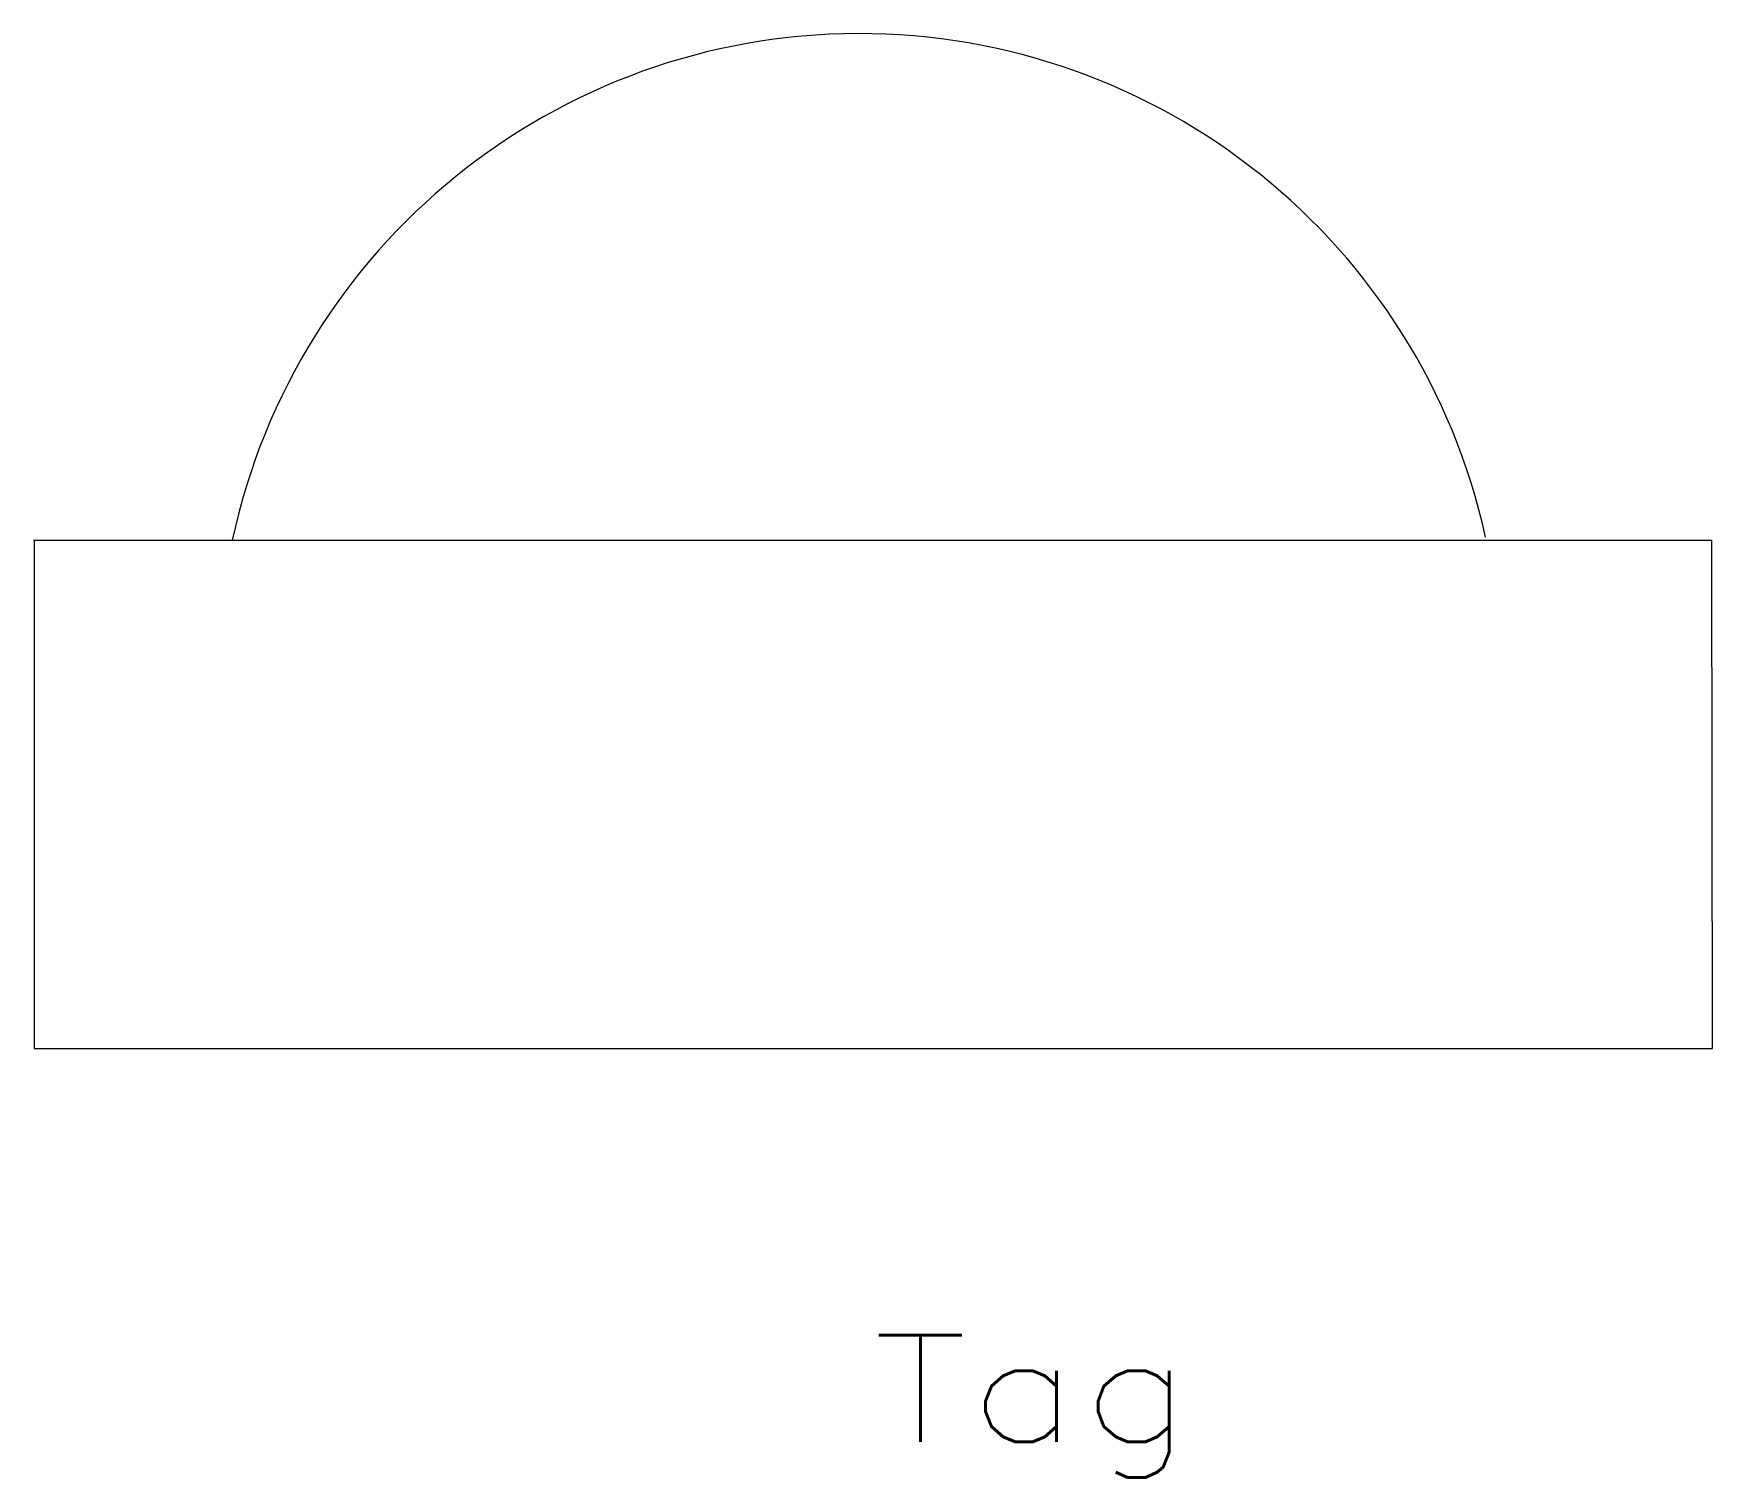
# Model space of a CAD drawing. Header units: inches. Extents: x -10 to 10, y -11.1 to 6.1.
import ezdxf
from ezdxf.enums import TextEntityAlignment as Align

# ---------------------------------------------------------------- set-up
doc = ezdxf.new("R2010")
doc.units = ezdxf.units.IN
doc.header["$MEASUREMENT"] = 0
doc.layers.get('0').update_dxf_attribs({"lineweight": 0})
doc.styles.add('_TCW_TXTSTY_1', font='TXT.SHX')

msp = doc.modelspace()

# ---------------------------------------------------------------- linework, layer by layer
at = {"linetype": 'Continuous'}
for p, q in [((-9.986, 0.048), (10.013, 0.048)), ((-9.979, 0.048), (-9.979, -6.009)), ((10.021, -6.009), (10.013, 0.048)), ((-9.979, -6.009), (10.021, -6.009))]:
    msp.add_line(p, q, dxfattribs=at)
msp.add_arc((-0.146, -1.558), 7.642, 12.409, 167.8705, dxfattribs=at)

# ---------------------------------------------------------------- texts
at = {"color": 7, "linetype": 'Continuous', "style": '_TCW_TXTSTY_1', "width": 1.166667}
msp.add_text('Tag', height=1.27, dxfattribs=at).set_placement((0.017, -10.696), (3.828, -10.696), align=Align.FIT)

doc.saveas('drawing.dxf')
